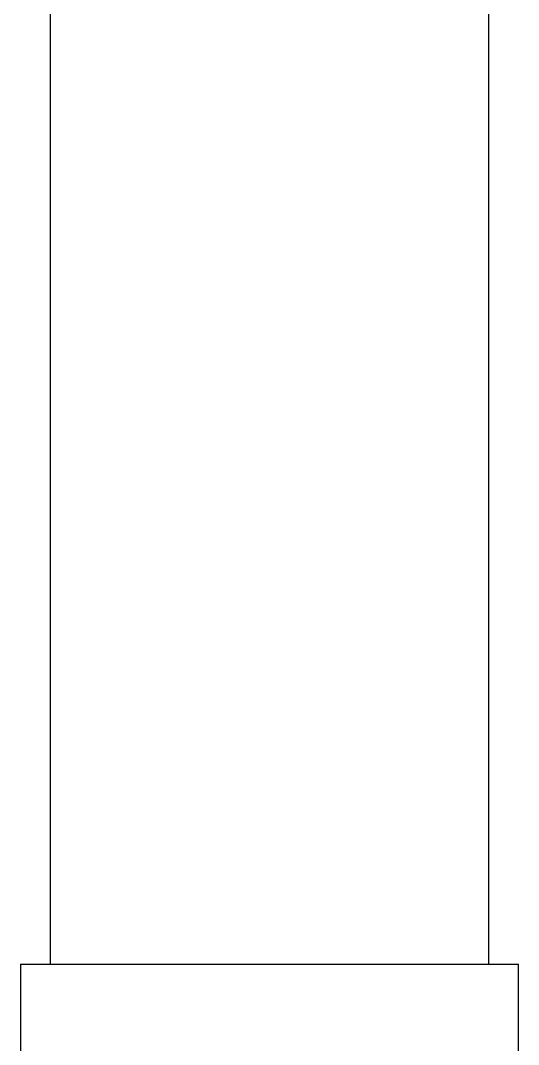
# Model space of a CAD drawing. Header units: millimetres. Extents: x 1735 to 8164, y 2313 to 5880.
# Drawn here: x 6970.1 to 7071.7, y 5043.7 to 5252.7 of the extents above; entities that cross this region are included whole.
import ezdxf

# ---------------------------------------------------------------- set-up
doc = ezdxf.new("R2010")
doc.units = ezdxf.units.MM
doc.header["$LTSCALE"] = 45
doc.header["$MEASUREMENT"] = 0
doc.linetypes.add('SLD-Solid', pattern=[0])

msp = doc.modelspace()

# ---------------------------------------------------------------- linework, layer by layer
at = {"color": 7, "linetype": 'SLD-Solid', "lineweight": 25}
for p, q in [((6976.2, 5358.81), (6976.2, 5060.08)), ((7065.66, 5060.08), (7065.66, 5358.81)), ((6970.13, 5060.08), (6970.13, 4899.53)), ((6970.13, 5060.08), (7071.73, 5060.08)), ((7071.73, 4899.53), (7071.73, 5060.08))]:
    msp.add_line(p, q, dxfattribs=at)

doc.saveas('drawing.dxf')
